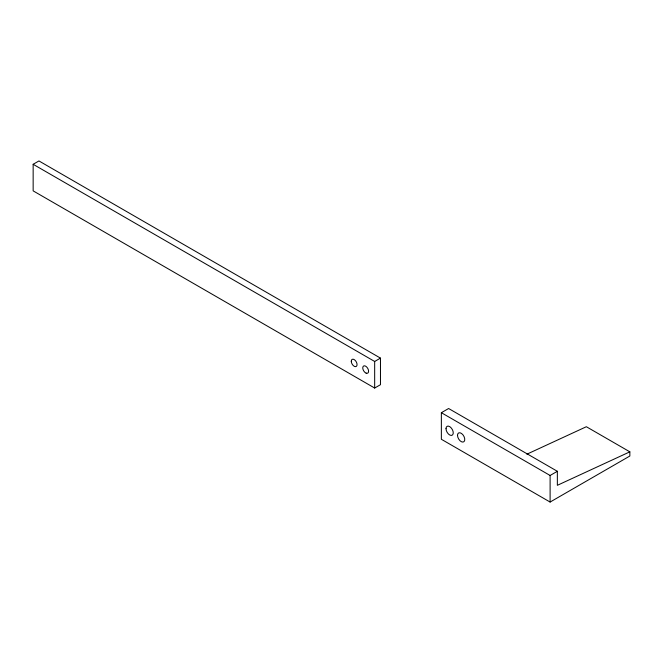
<?xml version="1.0" encoding="UTF-8"?>
<svg xmlns="http://www.w3.org/2000/svg" width="663" height="663" viewBox="0 0 663 663"><rect width="100%" height="100%" fill="white"/><g stroke="black" fill="none" stroke-linecap="round" stroke-linejoin="round"><path stroke-width="0.99" d="M33.15 164.291L38.951 160.943L380.471 358.119L380.471 384.697L374.67 388.046L33.15 190.869L33.15 164.291L374.67 361.468L380.471 358.119M441.359 412.701L448.611 408.516L557.351 471.294L557.351 485.316L629.85 451.835L629.85 456.02L550.108 502.057L441.359 439.279L441.359 412.701L550.108 475.479L557.351 471.294M526.87 454.196L586.349 426.723L629.85 451.835M550.108 475.479L550.108 502.057M374.67 361.468L374.67 388.046M366.133 373.128L365.379 372.722A4.102 2.37 60 0 1 362.81 368.437L362.794 367.551A4.102 2.37 60 0 1 365.595 366.167A4.102 2.37 60 0 1 368.537 370.683L368.562 371.57A4.102 2.37 60 0 1 366.133 373.128M446.008 428.671A5.13 2.959 60 0 0 451.445 435.434A5.13 2.959 60 0 0 451.445 428.182A5.13 2.959 60 0 0 446.008 428.671M457.52 435.318A5.13 2.959 60 0 0 462.956 442.08A5.13 2.959 60 0 0 462.956 434.829A5.13 2.959 60 0 0 457.52 435.318M351.266 361.244A4.102 2.37 60 0 0 355.617 366.656A4.102 2.37 60 0 0 355.617 360.854A4.102 2.37 60 0 0 351.266 361.244"/></g></svg>
